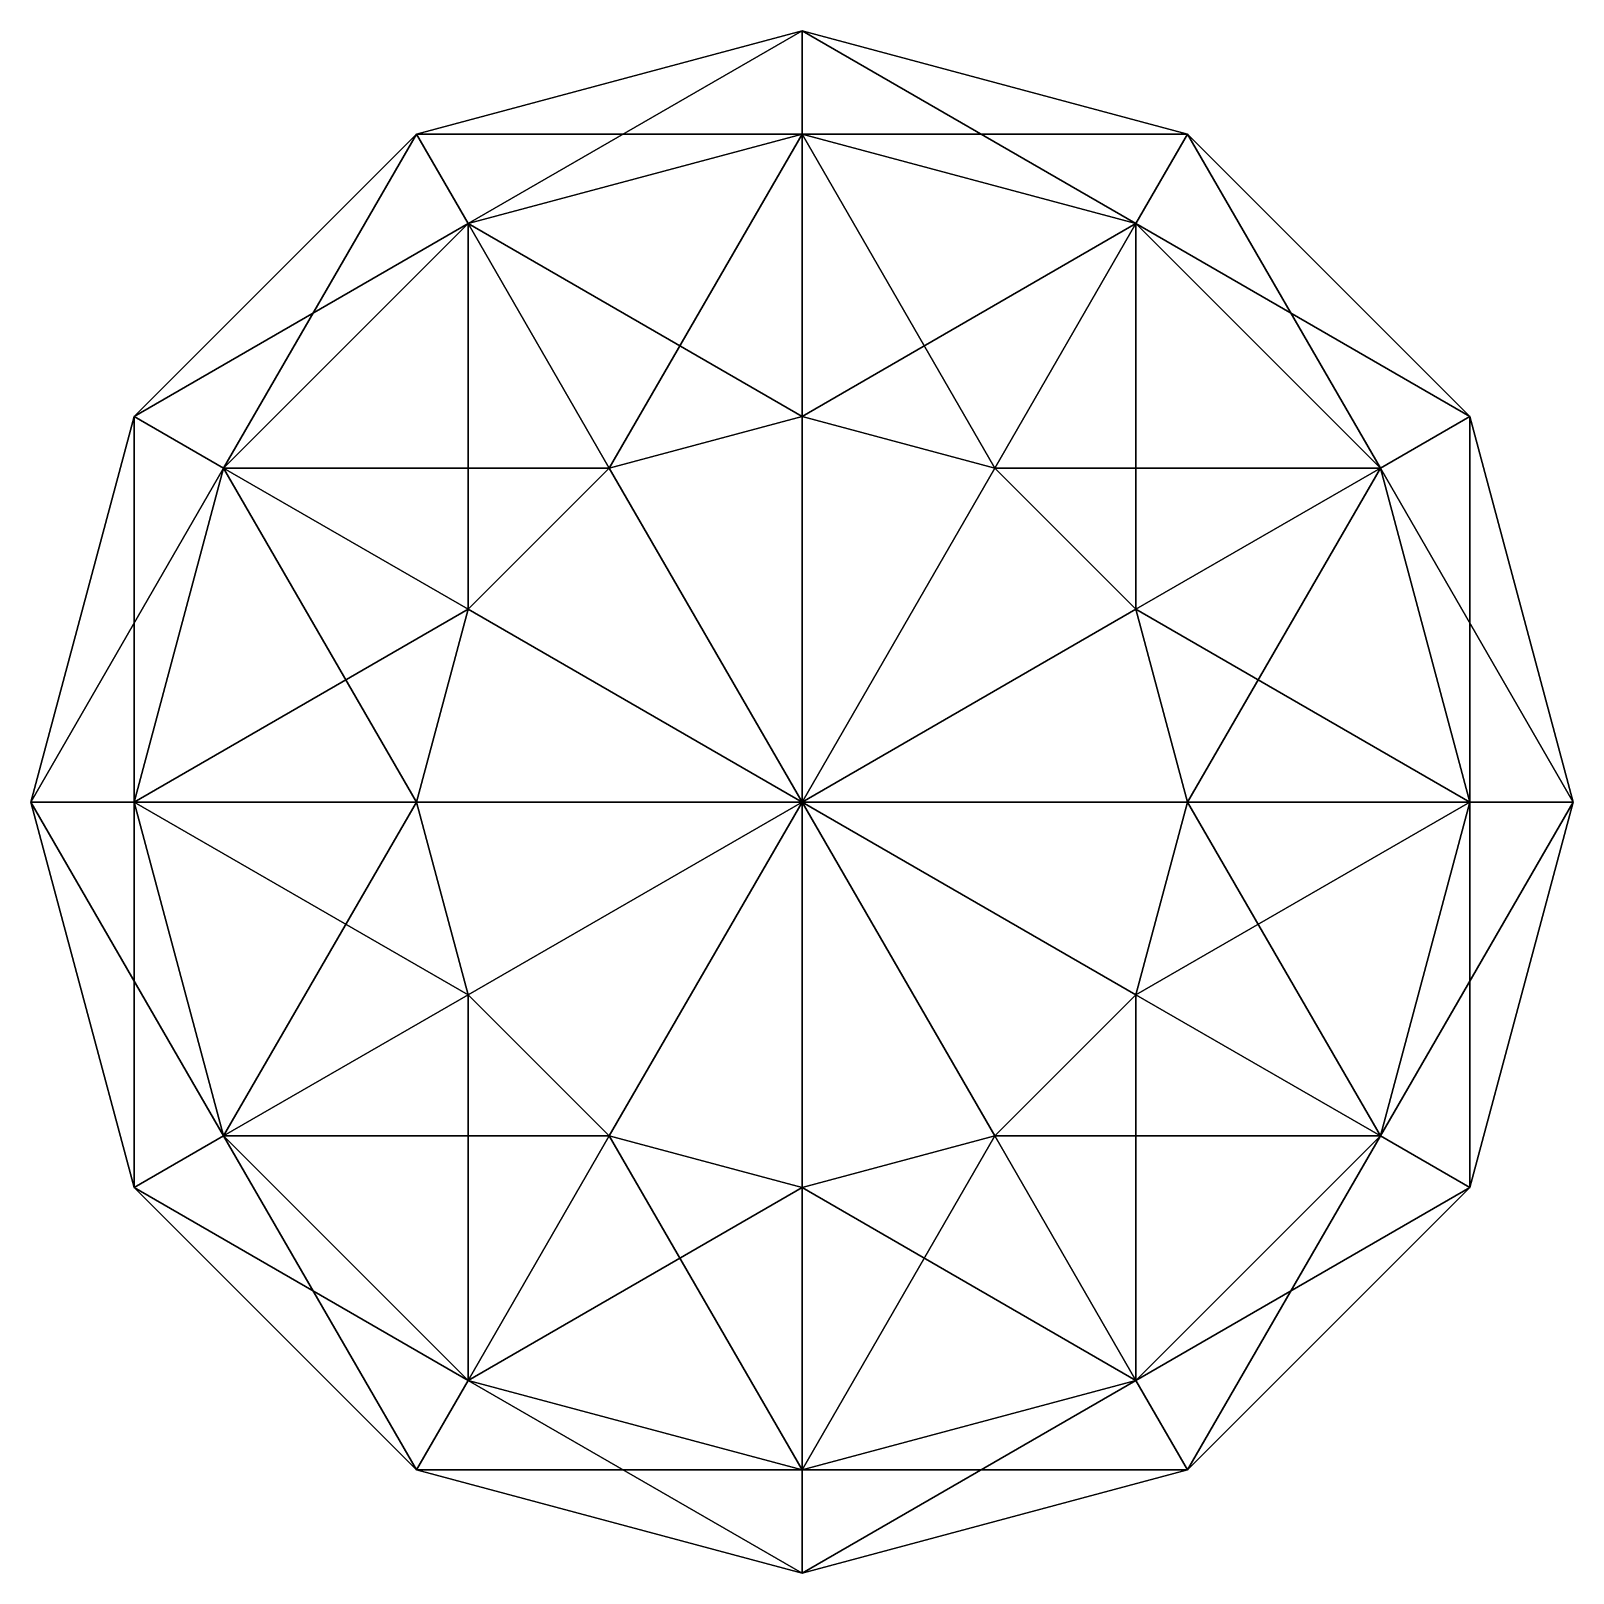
# Model space of a CAD drawing. Header units: metres. Extents: x -10 to 10, y -10 to 10.
import ezdxf

# ---------------------------------------------------------------- set-up
doc = ezdxf.new("R2010")
doc.units = ezdxf.units.M

msp = doc.modelspace()

# ---------------------------------------------------------------- linework, layer by layer
for points in [[(-5, 8.660254), (0, 10), (0, 8.660254, -5)], [(-4.330127, 7.5, 5), (0, 10), (-5, 8.660254)], [(-4.330127, 7.5, 5), (0, 8.660254, 5), (0, 10)], [(0, 10), (5, 8.660254), (4.330127, 7.5, -5)], [(0, 10), (4.330127, 7.5, -5), (0, 8.660254, -5)], [(0, 8.660254, 5), (5, 8.660254), (0, 10)], [(-8.660254, 5), (-5, 8.660254), (-4.330127, 7.5, -5)], [(-7.5, 4.330127, 5), (-5, 8.660254), (-8.660254, 5)], [(-7.5, 4.330127, 5), (-4.330127, 7.5, 5), (-5, 8.660254)], [(-5, 8.660254), (0, 8.660254, -5), (-4.330127, 7.5, -5)], [(-4.330127, 7.5, -5), (0, 8.660254, -5), (0, 5, -8.660254)], [(-2.5, 4.330127, 8.660254), (0, 8.660254, 5), (-4.330127, 7.5, 5)], [(-2.5, 4.330127, 8.660254), (0, 5, 8.660254), (0, 8.660254, 5)], [(0, 8.660254, 5), (4.330127, 7.5, 5), (5, 8.660254)], [(0, 8.660254, -5), (4.330127, 7.5, -5), (2.5, 4.330127, -8.660254)], [(0, 8.660254, -5), (2.5, 4.330127, -8.660254), (0, 5, -8.660254)], [(0, 5, 8.660254), (4.330127, 7.5, 5), (0, 8.660254, 5)], [(5, 8.660254), (7.5, 4.330127, -5), (4.330127, 7.5, -5)], [(4.330127, 7.5, 5), (8.660254, 5), (5, 8.660254)], [(5, 8.660254), (8.660254, 5), (7.5, 4.330127, -5)], [(-8.660254, 5), (-4.330127, 7.5, -5), (-7.5, 4.330127, -5)], [(-7.5, 4.330127, -5), (-4.330127, 7.5, -5), (-2.5, 4.330127, -8.660254)], [(-4.330127, 2.5, 8.660254), (-4.330127, 7.5, 5), (-7.5, 4.330127, 5)], [(-4.330127, 2.5, 8.660254), (-2.5, 4.330127, 8.660254), (-4.330127, 7.5, 5)], [(-4.330127, 7.5, -5), (0, 5, -8.660254), (-2.5, 4.330127, -8.660254)], [(0, 5, 8.660254), (2.5, 4.330127, 8.660254), (4.330127, 7.5, 5)], [(4.330127, 7.5, -5), (4.330127, 2.5, -8.660254), (2.5, 4.330127, -8.660254)], [(2.5, 4.330127, 8.660254), (7.5, 4.330127, 5), (4.330127, 7.5, 5)], [(4.330127, 7.5, 5), (7.5, 4.330127, 5), (8.660254, 5)], [(4.330127, 7.5, -5), (7.5, 4.330127, -5), (4.330127, 2.5, -8.660254)], [(-10, 0), (-8.660254, 5), (-7.5, 4.330127, -5)], [(-8.660254, 0, 5), (-8.660254, 5), (-10, 0)], [(-8.660254, 0, 5), (-7.5, 4.330127, 5), (-8.660254, 5)], [(-2.5, 4.330127, -8.660254), (0, 5, -8.660254), (0, 0, -10)], [(0, 0, 10), (0, 5, 8.660254), (-2.5, 4.330127, 8.660254)], [(0, 5, -8.660254), (2.5, 4.330127, -8.660254), (0, 0, -10)], [(0, 0, 10), (2.5, 4.330127, 8.660254), (0, 5, 8.660254)], [(8.660254, 5), (8.660254, 0, -5), (7.5, 4.330127, -5)], [(7.5, 4.330127, 5), (10, 0), (8.660254, 5)], [(8.660254, 5), (10, 0), (8.660254, 0, -5)], [(-10, 0), (-7.5, 4.330127, -5), (-8.660254, 0, -5)], [(-8.660254, 0, -5), (-7.5, 4.330127, -5), (-4.330127, 2.5, -8.660254)], [(-5, 0, 8.660254), (-7.5, 4.330127, 5), (-8.660254, 0, 5)], [(-5, 0, 8.660254), (-4.330127, 2.5, 8.660254), (-7.5, 4.330127, 5)], [(-7.5, 4.330127, -5), (-2.5, 4.330127, -8.660254), (-4.330127, 2.5, -8.660254)], [(-4.330127, 2.5, -8.660254), (-2.5, 4.330127, -8.660254), (0, 0, -10)], [(0, 0, 10), (-2.5, 4.330127, 8.660254), (-4.330127, 2.5, 8.660254)], [(2.5, 4.330127, -8.660254), (4.330127, 2.5, -8.660254), (0, 0, -10)], [(0, 0, 10), (4.330127, 2.5, 8.660254), (2.5, 4.330127, 8.660254)], [(2.5, 4.330127, 8.660254), (4.330127, 2.5, 8.660254), (7.5, 4.330127, 5)], [(7.5, 4.330127, -5), (5, 0, -8.660254), (4.330127, 2.5, -8.660254)], [(4.330127, 2.5, 8.660254), (8.660254, 0, 5), (7.5, 4.330127, 5)], [(7.5, 4.330127, -5), (8.660254, 0, -5), (5, 0, -8.660254)], [(7.5, 4.330127, 5), (8.660254, 0, 5), (10, 0)], [(-8.660254, 0, -5), (-4.330127, 2.5, -8.660254), (-5, 0, -8.660254)], [(-5, 0, -8.660254), (-4.330127, 2.5, -8.660254), (0, 0, -10)], [(0, 0, 10), (-4.330127, 2.5, 8.660254), (-5, 0, 8.660254)], [(4.330127, 2.5, -8.660254), (5, 0, -8.660254), (0, 0, -10)], [(0, 0, 10), (5, 0, 8.660254), (4.330127, 2.5, 8.660254)], [(4.330127, 2.5, 8.660254), (5, 0, 8.660254), (8.660254, 0, 5)], [(-8.660254, -5), (-10, 0), (-8.660254, 0, -5)], [(-7.5, -4.330127, 5), (-8.660254, 0, 5), (-10, 0)], [(-7.5, -4.330127, 5), (-10, 0), (-8.660254, -5)], [(-8.660254, -5), (-8.660254, 0, -5), (-7.5, -4.330127, -5)], [(-7.5, -4.330127, -5), (-8.660254, 0, -5), (-5, 0, -8.660254)], [(-4.330127, -2.5, 8.660254), (-5, 0, 8.660254), (-8.660254, 0, 5)], [(-4.330127, -2.5, 8.660254), (-8.660254, 0, 5), (-7.5, -4.330127, 5)], [(-7.5, -4.330127, -5), (-5, 0, -8.660254), (-4.330127, -2.5, -8.660254)], [(-4.330127, -2.5, -8.660254), (-5, 0, -8.660254), (0, 0, -10)], [(0, 0, 10), (-5, 0, 8.660254), (-4.330127, -2.5, 8.660254)], [(-2.5, -4.330127, -8.660254), (-4.330127, -2.5, -8.660254), (0, 0, -10)], [(0, 0, 10), (-4.330127, -2.5, 8.660254), (-2.5, -4.330127, 8.660254)], [(0, -5, -8.660254), (-2.5, -4.330127, -8.660254), (0, 0, -10)], [(0, 0, 10), (-2.5, -4.330127, 8.660254), (0, -5, 8.660254)], [(5, 0, -8.660254), (4.330127, -2.5, -8.660254), (0, 0, -10)], [(0, 0, 10), (4.330127, -2.5, 8.660254), (5, 0, 8.660254)], [(4.330127, -2.5, -8.660254), (2.5, -4.330127, -8.660254), (0, 0, -10)], [(0, 0, 10), (2.5, -4.330127, 8.660254), (4.330127, -2.5, 8.660254)], [(2.5, -4.330127, -8.660254), (0, -5, -8.660254), (0, 0, -10)], [(0, 0, 10), (0, -5, 8.660254), (2.5, -4.330127, 8.660254)], [(8.660254, 0, -5), (7.5, -4.330127, -5), (4.330127, -2.5, -8.660254)], [(8.660254, 0, -5), (4.330127, -2.5, -8.660254), (5, 0, -8.660254)], [(5, 0, 8.660254), (4.330127, -2.5, 8.660254), (7.5, -4.330127, 5)], [(5, 0, 8.660254), (7.5, -4.330127, 5), (8.660254, 0, 5)], [(10, 0), (8.660254, -5), (7.5, -4.330127, -5)], [(10, 0), (7.5, -4.330127, -5), (8.660254, 0, -5)], [(8.660254, 0, 5), (7.5, -4.330127, 5), (8.660254, -5)], [(8.660254, 0, 5), (8.660254, -5), (10, 0)], [(-4.330127, -7.5, -5), (-7.5, -4.330127, -5), (-4.330127, -2.5, -8.660254)], [(-2.5, -4.330127, 8.660254), (-4.330127, -2.5, 8.660254), (-7.5, -4.330127, 5)], [(-4.330127, -7.5, -5), (-4.330127, -2.5, -8.660254), (-2.5, -4.330127, -8.660254)], [(7.5, -4.330127, -5), (2.5, -4.330127, -8.660254), (4.330127, -2.5, -8.660254)], [(4.330127, -2.5, 8.660254), (2.5, -4.330127, 8.660254), (4.330127, -7.5, 5)], [(4.330127, -2.5, 8.660254), (4.330127, -7.5, 5), (7.5, -4.330127, 5)], [(-5, -8.660254), (-8.660254, -5), (-7.5, -4.330127, -5)], [(-4.330127, -7.5, 5), (-7.5, -4.330127, 5), (-8.660254, -5)], [(-5, -8.660254), (-7.5, -4.330127, -5), (-4.330127, -7.5, -5)], [(-2.5, -4.330127, 8.660254), (-7.5, -4.330127, 5), (-4.330127, -7.5, 5)], [(0, -8.660254, -5), (-4.330127, -7.5, -5), (-2.5, -4.330127, -8.660254)], [(0, -5, 8.660254), (-2.5, -4.330127, 8.660254), (-4.330127, -7.5, 5)], [(0, -8.660254, -5), (-2.5, -4.330127, -8.660254), (0, -5, -8.660254)], [(4.330127, -7.5, -5), (0, -5, -8.660254), (2.5, -4.330127, -8.660254)], [(2.5, -4.330127, 8.660254), (0, -5, 8.660254), (0, -8.660254, 5)], [(2.5, -4.330127, 8.660254), (0, -8.660254, 5), (4.330127, -7.5, 5)], [(7.5, -4.330127, -5), (4.330127, -7.5, -5), (2.5, -4.330127, -8.660254)], [(8.660254, -5), (4.330127, -7.5, -5), (7.5, -4.330127, -5)], [(7.5, -4.330127, 5), (4.330127, -7.5, 5), (5, -8.660254)], [(7.5, -4.330127, 5), (5, -8.660254), (8.660254, -5)], [(-4.330127, -7.5, 5), (-8.660254, -5), (-5, -8.660254)], [(0, -5, 8.660254), (-4.330127, -7.5, 5), (0, -8.660254, 5)], [(4.330127, -7.5, -5), (0, -8.660254, -5), (0, -5, -8.660254)], [(8.660254, -5), (5, -8.660254), (4.330127, -7.5, -5)], [(0, -10), (-5, -8.660254), (-4.330127, -7.5, -5)], [(0, -8.660254, 5), (-4.330127, -7.5, 5), (-5, -8.660254)], [(0, -10), (-4.330127, -7.5, -5), (0, -8.660254, -5)], [(5, -8.660254), (0, -8.660254, -5), (4.330127, -7.5, -5)], [(4.330127, -7.5, 5), (0, -8.660254, 5), (0, -10)], [(4.330127, -7.5, 5), (0, -10), (5, -8.660254)], [(0, -8.660254, 5), (-5, -8.660254), (0, -10)], [(5, -8.660254), (0, -10), (0, -8.660254, -5)]]:
    msp.add_3dface(points)

doc.saveas('drawing.dxf')
